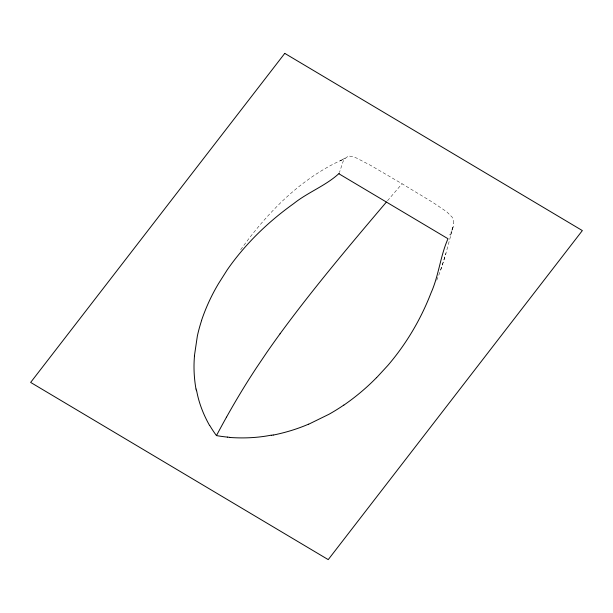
<?xml version="1.0" encoding="UTF-8"?>
<svg xmlns="http://www.w3.org/2000/svg" width="613" height="613" viewBox="0 0 613 613"><rect width="100%" height="100%" fill="white"/><g stroke="black" fill="none" stroke-linecap="round" stroke-linejoin="round"><path stroke-width="0.46" stroke-dasharray="3.06 2.3" d="M453.651 223.316L453.306 219.891L452.233 217.255L446.739 211.761L433.069 202.551L402.044 183.762L370.827 165.487L356.498 158.024L352.621 156.568L349.632 156.154L347.326 156.782L344.996 158.614A36.849 19.685 34.9 0 0 343.096 161.487L339.472 172.445M436.732 280.21C443.973 263.054 448.065 244.848 453.084 226.986A36.849 19.685 34.9 0 0 453.674 223.324M452.984 227.316L450.379 235.369M440.655 270.049L445.988 253.391M452.946 227.423L451.444 231.193M451.222 231.706L450.93 232.358M450.126 234.174L449.766 234.963M240.664 249.729C267.49 212.443 300.845 178.145 343.395 159.234L340.269 160.882L347.326 156.782M387.5 200.757L402.044 183.762"/><path stroke-width="0.92" d="M194.367 356.176L197.378 335.893A335.993 228.289 24.7 0 1 200.88 322.767L201.631 320.415M201.562 320.384A411.446 279.551 24.7 0 1 218.527 283.604L227.285 269.781A495.25 336.499 24.7 0 1 234.404 260.042C251.146 238.357 271.421 219.523 293.688 203.616C307.941 192.198 325.955 185.685 339.227 173.303M339.066 173.87L448.003 238.741C440.272 256.119 438.839 275.528 431.023 292.937C422.303 315.519 410.358 336.859 395.546 356A495.25 336.499 24.7 0 1 387.883 365.409L376.551 377.715M226.488 417.185L228.266 414.013A92.938 10.551 -59.2 0 1 249.292 378.819L251.522 375.355A105.497 11.976 -59.2 0 1 256.51 367.677L266.939 352.23A195.057 22.145 -59.2 0 1 280.011 333.855M280.026 333.817C313.404 288.263 349.885 245.1 386.397 202.06M343.793 405.078L341.594 406.557A335.993 228.289 24.7 0 1 328.997 414.265L308.646 424.234M271.337 435.322L273.199 434.977M229.706 437.322L227.354 437.1M209.723 425.422L210.826 427.261A117.259 79.667 24.7 0 0 216.45 435.59A117.259 79.667 24.7 0 0 227.354 437.1M196.106 389.079L196.436 390.726M216.473 435.575A131.78 14.957 -59.2 0 1 226.473 417.192M195.984 389.063A227.783 154.767 24.7 0 1 194.474 356.207M209.562 425.445A149.787 101.773 24.7 0 1 196.658 390.749M376.489 377.677A411.446 279.551 24.7 0 1 343.855 405.124M308.577 424.158A227.783 154.767 24.7 0 1 273.26 435.077M271.222 435.153A149.787 101.773 24.7 0 1 229.745 437.46M284.769 53.377L30.65 382.42L328.231 559.623L582.35 230.58L284.769 53.377"/></g></svg>
